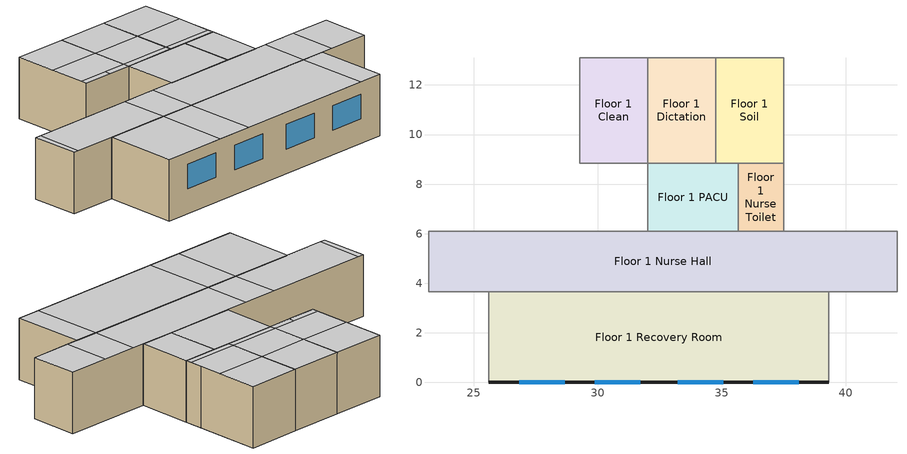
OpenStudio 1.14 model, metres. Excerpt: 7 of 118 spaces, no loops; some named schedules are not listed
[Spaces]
Floor 1 Clean
 floor ground: 32,13.11 32,8.84 29.26,8.84 29.26,13.11 z0
 wall to Floor 1 Nurse Station: 29.26,8.84 32,8.84 z0:3.05
 wall to Floor 1 Humid: 32,13.11 29.26,13.11 z0:3.05
 wall to Floor 1 Nourishment: 29.26,13.11 29.26,8.84 z0:3.05
 wall to Floor 1 Dictation: 32,8.84 32,13.11 z0:3.05
 ceiling to Floor 2 Exam Hall 2: 30.78,8.84 30.78,9.14 29.26,9.14 29.26,8.84 z3.05
 ceiling to Floor 2 Exam 3: 32,8.84 32,9.14 30.78,9.14 30.78,8.84 z3.05
 ceiling to Floor 2 Reception Hall: 32,9.14 32,10.97 29.26,10.97 29.26,9.14 z3.05
 ceiling to Floor 2 X-Ray: 32,10.97 32,13.11 29.26,13.11 29.26,10.97 z3.05
Floor 1 Soil
 floor ground: 37.49,13.11 37.49,8.84 34.75,8.84 34.75,13.11 z0
 wall to Floor 1 PACU: 34.75,8.84 35.66,8.84 z0:3.05
 wall to Floor 1 Soil Work: 37.49,8.84 37.49,9.75 z0:3.05
 wall to Floor 1 Clean Work: 37.49,9.75 37.49,13.11 z0:3.05
 wall to Floor 1 Nurse Toilet: 35.66,8.84 37.49,8.84 z0:3.05
 wall to Floor 1 Dictation: 34.75,13.11 34.75,8.84 z0:3.05
 wall to Floor 1 Sterile Storage: 37.49,13.11 34.75,13.11 z0:3.05
 ceiling to Floor 2 X-Ray: 37.49,10.97 37.49,13.11 34.75,13.11 34.75,10.97 z3.05
 ceiling to Floor 2 Exam 3: 37.49,8.84 37.49,9.14 34.75,9.14 34.75,8.84 z3.05
 ceiling to Floor 2 Reception Hall: 37.49,9.14 37.49,10.97 34.75,10.97 34.75,9.14 z3.05
Floor 1 PACU
 floor ground: 35.66,8.84 35.66,6.1 32,6.1 32,8.84 z0
 wall to Floor 1 Nurse Toilet: 35.66,6.1 35.66,8.84 z0:3.05
 wall to Floor 1 Nurse Station: 32,8.84 32,6.1 z0:3.05
 wall to Floor 1 Nurse Hall: 32,6.1 35.66,6.1 z0:3.05
 wall to Floor 1 Dictation: 34.75,8.84 32,8.84 z0:3.05
 ceiling to Floor 2 Exam 3: 35.66,6.1 35.66,8.84 32,8.84 32,6.1 z3.05
Floor 1 Recovery Room
 floor ground: 39.32,3.66 39.32,0 25.6,0 25.6,3.66 z0
 wall outside: 25.6,0 39.32,0 z0:3.05
 wall to Floor 1 Anesthesia: 39.32,0 39.32,3.66 z0:3.05
 wall to Floor 1 Step Down: 25.6,3.66 25.6,0 z0:3.05
 wall to Floor 1 Nurse Hall: 39.32,3.66 25.6,3.66 z0:3.05
 window: 26.82,0 28.65,0 / 36.27,0 38.1,0 / 33.22,0 35.05,0 / 29.87,0 31.7,0 z1.22:2.44
 ceiling to Floor 2 Exam Hall 3: 39.32,0 39.32,3.66 38.1,3.66 38.1,0 z3.05
 ceiling to Floor 2 Exam 3: 38.1,0 38.1,3.66 30.78,3.66 30.78,0 z3.05
 ceiling to Floor 2 Exam Hall 2: 30.78,0 30.78,3.66 28.96,3.66 28.96,0 z3.05
 ceiling to Floor 2 Exam 2: 28.96,0 28.96,3.66 25.6,3.66 25.6,0 z3.05
Floor 1 Nurse Toilet
 floor ground: 37.49,8.84 37.49,6.1 35.66,6.1 35.66,8.84 z0
 wall to Floor 1 Soil Work: 37.49,6.1 37.49,8.84 z0:3.05
 wall to Floor 1 Nurse Hall: 35.66,6.1 37.49,6.1 z0:3.05
 ceiling to Floor 2 Exam 3: 37.49,6.1 37.49,8.84 35.66,8.84 35.66,6.1 z3.05
Floor 1 Nurse Hall
 floor ground: 42.06,6.1 42.06,3.66 23.16,3.66 23.16,6.1 z0
 wall to Floor 1 Soil Work: 42.06,6.1 37.49,6.1 z0:3.05
 wall to Floor 1 Step Down: 23.16,3.66 25.6,3.66 z0:3.05
 wall to Floor 1 Sterile Hall: 42.06,3.66 42.06,6.1 z0:3.05
 wall to Floor 1 Pre-Op Hall: 23.16,6.1 23.16,3.66 z0:3.05
 wall to Floor 1 Anesthesia: 39.32,3.66 42.06,3.66 z0:3.05
 wall to Floor 1 Nurse Station: 32,6.1 23.16,6.1 z0:3.05
 ceiling to Floor 2 Exam 2: 28.96,3.66 28.96,6.1 23.47,6.1 23.47,3.66 z3.05
 ceiling to Floor 2 Storage 1: 42.06,3.66 42.06,6.1 39.93,6.1 39.93,3.66 z3.05
 ceiling to Floor 2 Exam Hall 1: 23.47,3.66 23.47,6.1 23.16,6.1 23.16,3.66 z3.05
 ceiling to Floor 2 Exam Hall 2: 30.78,3.66 30.78,6.1 28.96,6.1 28.96,3.66 z3.05
 ceiling to Floor 2 Exam 3: 38.1,3.66 38.1,6.1 30.78,6.1 30.78,3.66 z3.05
 ceiling to Floor 2 Exam Hall 3: 39.93,3.66 39.93,6.1 38.1,6.1 38.1,3.66 z3.05
Floor 1 Dictation
 floor ground: 34.75,13.11 34.75,8.84 32,8.84 32,13.11 z0
 wall to Floor 1 Sterile Storage: 34.75,13.11 32,13.11 z0:3.05
 ceiling to Floor 2 Exam 3: 34.75,8.84 34.75,9.14 32,9.14 32,8.84 z3.05
 ceiling to Floor 2 X-Ray: 34.75,10.97 34.75,13.11 32,13.11 32,10.97 z3.05
 ceiling to Floor 2 Reception Hall: 34.75,9.14 34.75,10.97 32,10.97 32,9.14 z3.05
[Site]
Burlington International Ap_VT_USA: Latitude {deg}=44.47; Longitude {deg}=-73.15; Time Zone {hr}=-5; Elevation {m}=101; Terrain=City
[Building]
90.1-2013-Outpatient-ASHRAE 169-6A created: 2018-06-08 21:56:39 -0700: North Axis {deg}=0; Default Construction Set=90.1-2013 - Outpatient - ASHRAE 169-6A; Standards Building Type=Outpatient
[Site:GroundTemperature:BuildingSurface]
20.26, 20.19, 20.17, 20.27, 20.42, 21.37, 21.61, 21.7, 21.7, 20.79, 20.56, 20.4
[Site:WaterMainsTemperature]
Calculation Method=Correlation; Annual Average Outdoor Air Temperature {C}=7.8; Maximum Difference In Monthly Average Outdoor Air Temperatures {deltaC}=28.3
[SizingPeriod:DesignDay] Barometric Pressure {Pa}=100118; Sky Clearness=0; Rain Indicator=0; Snow Indicator=0; Day of Month=21; Daylight Saving Time Indicator=0; Humidity Indicating Type=Wetbulb; Dry-Bulb Temperature Range Modifier Type=DefaultMultipliers
Name | Maximum Dry-Bulb Temperature {C} | Daily Dry-Bulb Temperature Range {deltaC} | Humidity Indicating Conditions at Maximum Dry-Bulb | Wind Speed {m/s} | Wind Direction {deg} | Month | Day Type | Solar Model Indicator | ASHRAE Taub | ASHRAE Taud
Burlington International Ap Ann Htg 99.6% Condns DB | -22.4 | 0 | -22.4 | 3 | 60 | 1 | WinterDesignDay | ASHRAEClearSky
Burlington International Ap Ann Clg .4% Condns DB=>MWB | 31.3 | 10.7 | 21.7 | 4.5 | 170 | 7 | SummerDesignDay | ASHRAETau | 0.459 | 2.002
[ClimateZones]
Climate Zone Value 1=6A
[Material:NoMass] Thermal Absorptance=0.9; Solar Absorptance=0.7
Name | Roughness | Thermal Resistance {m2-K/W} | Visible Absorptance
CP02 CARPET PAD | VeryRough | 0.21648 | 0.8
Typical Insulation R-17.04; Typical Insulation R-17.04 1 | Smooth | 3.00072 | 0.7
Typical Carpet Pad | Smooth | 0.21648 | 0.8
Typical Insulation R-18.23 | Smooth | 3.21036 | 0.7
Typical Insulation R-30.13 | Smooth | 5.30668 | 0.7
Typical Insulation R-1.15 | Smooth | 0.202509 | 0.7
Typical Insulation R-1.15 1; Typical Insulation R-1.15 2 | Smooth | 0.202527 | 0.7
Typical Insulation R-18.7 | Smooth | 3.2931 | 0.7
Typical Insulation R-31.48 | Smooth | 5.54359 | 0.7
Typical Insulation R-0.58 | Smooth | 0.101875 | 0.7
[Material]
Name | Roughness | Thickness {m} | Conductivity {W/m-K} | Density {kg/m3} | Specific Heat {J/kg-K} | Thermal Absorptance | Solar Absorptance | Visible Absorptance
100mm Normalweight concrete floor | MediumSmooth | 0.1016 | 2.31 | 2322 | 832
G01 13mm gypsum board | Smooth | 0.0127 | 0.16 | 800 | 1090 | 0.9 | 0.7 | 0.5
4 in. Normalweight Concrete Floor | MediumRough | 0.1016 | 2.31 | 2322 | 832 | 0.9 | 0.7 | 0.7
25mm Stucco | Smooth | 0.0254 | 0.72 | 1856 | 840 | 0.9 | 0.7 | 0.7
5/8 in. Gypsum Board | MediumSmooth | 0.0159 | 0.16 | 800 | 1090 | 0.9 | 0.7 | 0.7
Roof Membrane | VeryRough | 0.0095 | 0.16 | 1121.29 | 1460 | 0.9 | 0.7 | 0.7
Metal Roof Surface; F08 Metal surface | Smooth | 0.0008 | 45.28 | 7824 | 500 | 0.9 | 0.7 | 0.7
8 in. Normalweight Concrete Floor | MediumRough | 0.2032 | 2.31 | 2322 | 832 | 0.9 | 0.7 | 0.7
8 in. Concrete Block Basement Wall | MediumRough | 0.2032 | 1.326 | 1842 | 912 | 0.9 | 0.7 | 0.7
G05 25mm wood | MediumSmooth | 0.0254 | 0.15 | 608 | 1630 | 0.9 | 0.5 | 0.5
Metal Siding | Smooth | 0.0015 | 44.96 | 7688.86 | 410 | 0.9 | 0.7 | 0.7
1/2IN Gypsum | Smooth | 0.0127 | 0.16 | 784.9 | 830 | 0.9 | 0.4 | 0.4
6 in. Normalweight Concrete Floor | MediumRough | 0.1524 | 2.31 | 2322 | 832 | 0.9 | 0.7 | 0.7
Std Wood 6inch | MediumSmooth | 0.15 | 0.12 | 540 | 1210 | 0.9 | 0.7 | 0.7
[Construction]
Typical Insulated Exterior Mass Floor R-19.61: Typical Insulation R-17.04, 4 in. Normalweight Concrete Floor, Typical Carpet Pad
Typical Insulated Steel Framed Exterior Wall R-20.41: 25mm Stucco, 5/8 in. Gypsum Board, Typical Insulation R-18.23, 5/8 in. Gypsum Board
Typical IEAD Roof R-31.25: Roof Membrane, Typical Insulation R-30.13, Metal Roof Surface
Typical Interior Floor: 100mm Normalweight concrete floor, CP02 CARPET PAD
Typical Interior Wall: G01 13mm gypsum board, G01 13mm gypsum board
Typical Interior Ceiling: CP02 CARPET PAD, 100mm Normalweight concrete floor
Typical Insulated Carpeted 8in Slab Floor: 8 in. Normalweight Concrete Floor, Typical Carpet Pad
Typical Insulated Basement Mass Wall: 8 in. Concrete Block Basement Wall
U 0.42 SHGC 0.40 Dbl LoE (e2-.1) Tint 6mm/6mm Air: LoE TINT 6MM, AIR 6MM, CLEAR 6MM
Typical Insulated Metal Door R-2.0: F08 Metal surface, Typical Insulation R-1.15
Typical Overhead Door R-2.0: Typical Insulation R-1.15 1
Window_U_0.50_SHGC_0.40_Skylight_Frame_Width_0.430_in: Glass_2052_LayerAvg, Gap_1_W_0_0038, Glass_2027F_LayerAvg
Typical Interior Window: Clear 3mm
Typical Interior Door; Typical Interior Partition: G05 25mm wood
Typical Insulated Exterior Mass Floor R-19.61 1: Typical Insulation R-17.04 1, 4 in. Normalweight Concrete Floor, Typical Carpet Pad
Typical Insulated Metal Building Wall R-20.0: Metal Siding, Typical Insulation R-18.7, 1/2IN Gypsum
Typical Insulated Metal Building Roof R-32.26: Metal Roof Surface, Typical Insulation R-31.48
Typical Insulated Carpeted 6in Slab Floor: 6 in. Normalweight Concrete Floor, Typical Carpet Pad
Typical Insulated Metal Door R-1.43: F08 Metal surface, Typical Insulation R-0.58
Typical Overhead Door R-2.0 1: Typical Insulation R-1.15 2
InteriorFurnishings: Std Wood 6inch
[DefaultConstructionSet] Interior Partition Construction=Typical Interior Partition
Name | Default Exterior Surface Constructions | Default Interior Surface Constructions | Default Ground Contact Surface Constructions | Default Exterior SubSurface Constructions | Default Interior SubSurface Constructions
90.1-2013 - Outpatient - ASHRAE 169-6A | Default Surface Constructions 1 | Default Surface Constructions 2 | Default Surface Constructions 3 | Default Sub Surface Constructions 1 | Default Sub Surface Constructions 2
90.1-2013 - Outpatient - Office - ASHRAE 169-6A | Default Surface Constructions 4 | Default Surface Constructions 5 | Default Surface Constructions 6 | Default Sub Surface Constructions 3 | Default Sub Surface Constructions 4
[DefaultSurfaceConstructions]
Name | Floor Construction | Wall Construction | Roof Ceiling Construction
Default Surface Constructions 1 | Typical Insulated Exterior Mass Floor R-19.61 | Typical Insulated Steel Framed Exterior Wall R-20.41 | Typical IEAD Roof R-31.25
Default Surface Constructions 2; Default Surface Constructions 5 | Typical Interior Floor | Typical Interior Wall | Typical Interior Ceiling
Default Surface Constructions 3 | Typical Insulated Carpeted 8in Slab Floor | Typical Insulated Basement Mass Wall
Default Surface Constructions 4 | Typical Insulated Exterior Mass Floor R-19.61 1 | Typical Insulated Metal Building Wall R-20.0 | Typical Insulated Metal Building Roof R-32.26
Default Surface Constructions 6 | Typical Insulated Carpeted 6in Slab Floor | Typical Insulated Basement Mass Wall
[DefaultSubSurfaceConstructions]
Name | Fixed Window Construction | Operable Window Construction | Door Construction | Overhead Door Construction | Skylight Construction | Tubular Daylight Dome Construction | Tubular Daylight Diffuser Construction
Default Sub Surface Constructions 1 | U 0.42 SHGC 0.40 Dbl LoE (e2-.1) Tint 6mm/6mm Air | U 0.42 SHGC 0.40 Dbl LoE (e2-.1) Tint 6mm/6mm Air | Typical Insulated Metal Door R-2.0 | Typical Overhead Door R-2.0 | Window_U_0.50_SHGC_0.40_Skylight_Frame_Width_0.430_in | Typical Interior Window | Typical Interior Window
Default Sub Surface Constructions 2; Default Sub Surface Constructions 4 | Typical Interior Window | Typical Interior Window | Typical Interior Door
Default Sub Surface Constructions 3 | U 0.42 SHGC 0.40 Dbl LoE (e2-.1) Tint 6mm/6mm Air | U 0.42 SHGC 0.40 Dbl LoE (e2-.1) Tint 6mm/6mm Air | Typical Insulated Metal Door R-1.43 | Typical Overhead Door R-2.0 1 | Window_U_0.50_SHGC_0.40_Skylight_Frame_Width_0.430_in | Typical Interior Window | Typical Interior Window
[WindowMaterial:Glazing] Optical Data Type=SpectralAverage; Infrared Transmittance at Normal Incidence=0; Dirt Correction Factor for Solar and Visible Transmittance=1; Solar Diffusing=No
Name | Thickness {m} | Solar Transmittance at Normal Incidence | Front Side Solar Reflectance at Normal Incidence | Back Side Solar Reflectance at Normal Incidence | Visible Transmittance at Normal Incidence | Front Side Visible Reflectance at Normal Incidence | Back Side Visible Reflectance at Normal Incidence | Front Side Infrared Hemispherical Emissivity | Back Side Infrared Hemispherical Emissivity | Conductivity {W/m-K}
LoE TINT 6MM | 0.006 | 0.36 | 0.093 | 0.2 | 0.5 | 0.035 | 0.054 | 0.84 | 0.1 | 0.9
CLEAR 6MM | 0.006 | 0.775 | 0.071 | 0.071 | 0.881 | 0.08 | 0.08 | 0.84 | 0.84 | 0.9
Glass_2052_LayerAvg | 0.00837 | 0.507767 | 0.054228 | 0.0544931 | 0.586833 | 0.05805 | 0.058397 | 0.84 | 0.84 | 1
Glass_2027F_LayerAvg | 0.004 | 0.369744 | 0.470069 | 0.340935 | 0.765222 | 0.0546 | 0.073741 | 0.03675 | 0.84 | 1
Clear 3mm | 0.003 | 0.837 | 0.075 | 0.075 | 0.898 | 0.081 | 0.081 | 0.84 | 0.84 | 0.9
[WindowMaterial:Gas] Gas Type=Air
Name | Thickness {m}
AIR 6MM | 0.0063
Gap_1_W_0_0038 | 0.0038
[Space] Building Story=Building Story 1; Part of Total Floor Area=Yes
Name | Space Type | Thermal Zone
Floor 1 Clean | Outpatient CleanWork | Floor 1 Clean ZN
Floor 1 Soil | Outpatient Soil Work | Floor 1 Soil ZN
Floor 1 Dictation | Outpatient Office | Floor 1 Dictation ZN
Floor 1 PACU | Outpatient PACU | Floor 1 PACU ZN
Floor 1 Recovery Room | Outpatient PACU | Floor 1 Recovery Room ZN
Floor 1 Nurse Toilet | Outpatient Toilet | Floor 1 Nurse Toilet ZN
Floor 1 Nurse Hall | Outpatient Hall | Floor 1 Nurse Hall ZN
[SpaceType] Standards Building Type=Outpatient
Name | Default Schedule Set | Design Specification Outdoor Air Object | Standards Space Type | Default Construction Set
Outpatient CleanWork | Outpatient CleanWork Schedule Set | Outpatient CleanWork Ventilation | CleanWork
Outpatient Hall | Outpatient Hall Schedule Set | Outpatient Hall Ventilation | Hall
Outpatient Office | Outpatient Office Schedule Set | Outpatient Office Ventilation | Office | 90.1-2013 - Outpatient - Office - ASHRAE 169-6A
Outpatient PACU | Outpatient PACU Schedule Set | Outpatient PACU Ventilation | PACU
Outpatient Soil Work | Outpatient Soil Work Schedule Set | Outpatient Soil Work Ventilation | Soil Work
Outpatient Toilet | Outpatient Toilet Schedule Set | Outpatient Toilet Ventilation | Toilet
[People:Definition] Number of People Calculation Method=People/Area; Fraction Radiant=0.3
Name | People per Space Floor Area {person/m2}
Outpatient CleanWork People Definition; Outpatient PACU People Definition; Outpatient Soil Work People Definition | 0.215493
Outpatient Office People Definition | 0.0538196
[People] Work Efficiency Schedule=Work Efficiency Schedule; Clothing Insulation Schedule=Clothing Schedule; Air Velocity Schedule=Air Velocity Schedule
Name | People Definition | Space or SpaceType
Outpatient CleanWork People | Outpatient CleanWork People Definition | Outpatient CleanWork
Outpatient Office People | Outpatient Office People Definition | Outpatient Office
Outpatient PACU People | Outpatient PACU People Definition | Outpatient PACU
Outpatient Soil Work People | Outpatient Soil Work People Definition | Outpatient Soil Work
[Lights:Definition] Design Level Calculation Method=Watts/Area; Fraction Radiant=0.7; Fraction Visible=0.2
Name | Watts per Space Floor Area {W/m2}
Outpatient CleanWork Lights Definition; Outpatient Soil Work Lights Definition | 17.8681
Outpatient Hall Lights Definition | 8.52502
Outpatient Office Lights Definition | 11.9479
Outpatient PACU Lights Definition | 12.3785
Outpatient Toilet Lights Definition | 10.5486
[Lights] Fraction Replaceable=1
Name | Lights Definition | Space or SpaceType
Outpatient CleanWork Lights | Outpatient CleanWork Lights Definition | Outpatient CleanWork
Outpatient Hall Lights | Outpatient Hall Lights Definition | Outpatient Hall
Outpatient Office Lights | Outpatient Office Lights Definition | Outpatient Office
Outpatient PACU Lights | Outpatient PACU Lights Definition | Outpatient PACU
Outpatient Soil Work Lights | Outpatient Soil Work Lights Definition | Outpatient Soil Work
Outpatient Toilet Lights | Outpatient Toilet Lights Definition | Outpatient Toilet
[ElectricEquipment:Definition] Design Level Calculation Method=Watts/Area; Fraction Radiant=0.5
Name | Watts per Space Floor Area {W/m2}
Outpatient CleanWork Elec Equip Definition; Outpatient Soil Work Elec Equip Definition | 21.5278
Outpatient Hall Elec Equip Definition; Outpatient Toilet Elec Equip Definition | 4.30556
Outpatient Office Elec Equip Definition | 11.8403
Outpatient PACU Elec Equip Definition | 32.2917
[ElectricEquipment]
Name | Electric Equipment Definition | Space or SpaceType
Outpatient CleanWork Elec Equip | Outpatient CleanWork Elec Equip Definition | Outpatient CleanWork
Outpatient Hall Elec Equip | Outpatient Hall Elec Equip Definition | Outpatient Hall
Outpatient Office Elec Equip | Outpatient Office Elec Equip Definition | Outpatient Office
Outpatient PACU Elec Equip | Outpatient PACU Elec Equip Definition | Outpatient PACU
Outpatient Soil Work Elec Equip | Outpatient Soil Work Elec Equip Definition | Outpatient Soil Work
Outpatient Toilet Elec Equip | Outpatient Toilet Elec Equip Definition | Outpatient Toilet
[DesignSpecification:OutdoorAir]
Name | Outdoor Air Method | Outdoor Air Flow per Floor Area {m3/s-m2} | Outdoor Air Flow per Person {m3/s-person} | Outdoor Air Flow Rate {m3/s} | Outdoor Air Flow Air Changes per Hour {1/hr}
Outpatient CleanWork Ventilation; Outpatient Soil Work Ventilation | Sum | 0.001524
Outpatient Hall Ventilation | Sum | 0.0003048 | 0 | 0 | 0
Outpatient Office Ventilation | Sum | 0.0004318 | 0 | 0 | 0
Outpatient PACU Ventilation | Sum | 0.00270764 | 0.00235974
Outpatient Toilet Ventilation |  | 0 | 0 | 0 | 0
[DefaultScheduleSet] Number of People Schedule=OutPatientHealthCare BLDG_OCC_SCH; People Activity Level Schedule=OutPatientHealthCare ACTIVITY_SCH; Electric Equipment Schedule=OutPatientHealthCare BLDG_EQUIP_SCH_2013; Infiltration Schedule=OutPatientHealthCare INFIL_SCH
Name | Lighting Schedule
Outpatient CleanWork Schedule Set; Outpatient Toilet Schedule Set | OutPatientHealthCare BLDG_LIGHT_SCH
Outpatient Hall Schedule Set | OutPatientHealthCare BLDG_LIGHT_CORRIDOR_SCH
Outpatient Office Schedule Set | OutPatientHealthCare BLDG_LIGHT_OFFICE_SCH_20102013
Outpatient PACU Schedule Set; Outpatient Soil Work Schedule Set | OutPatientHealthCare BLDG_LIGHT_EXAM_SCH
[ThermostatSetpoint:DualSetpoint] Heating Setpoint Temperature Schedule=OutPatientHealthCare HTGSETP_SCH_YES_OPTIMUM; Cooling Setpoint Temperature Schedule=OutPatientHealthCare CLGSETP_SCH_YES_OPTIMUM
Outpatient CleanWork Thermostat 1; Outpatient Hall Thermostat 4; Outpatient Soil Work Thermostat 2; Outpatient PACU Thermostat 2; Outpatient Toilet Thermostat 9; Outpatient PACU Thermostat 3; Outpatient Office Thermostat 10
[SpaceInfiltration:DesignFlowRate]
Floor 1 Recovery Room Infiltration: Space or SpaceType=Floor 1 Recovery Room; Schedule=OutPatientHealthCare INFIL_SCH; Design Flow Rate Calculation Method=Flow/ExteriorArea; Flow per Exterior Surface Area {m3/s-m2}=0.000569573; Constant Term Coefficient=0; Temperature Term Coefficient=0; Velocity Term Coefficient=0.224; Velocity Squared Term Coefficient=0
[InternalMass:Definition]
Internal Mass Definition 1: Construction=InteriorFurnishings; Design Level Calculation Method=SurfaceArea/Area; Surface Area per Space Floor Area=2
[InternalMass] Internal Mass Definition=Internal Mass Definition 1
Name | Space or SpaceType
Floor 1 Clean Mass | Floor 1 Clean
Floor 1 Dictation Mass | Floor 1 Dictation
Floor 1 Nurse Hall Mass | Floor 1 Nurse Hall
Floor 1 Nurse Toilet Mass; Floor 1 Nurse Toilet Mass 1 | Floor 1 Nurse Toilet
Floor 1 PACU Mass | Floor 1 PACU
Floor 1 Recovery Room Mass | Floor 1 Recovery Room
Floor 1 Soil Mass; Floor 1 Soil Mass 1 | Floor 1 Soil
[ThermalZone] Use Ideal Air Loads=No
Name | Thermostat
Floor 1 Clean ZN | Outpatient CleanWork Thermostat 1
Floor 1 Nurse Hall ZN | Outpatient Hall Thermostat 4
Floor 1 Soil ZN | Outpatient Soil Work Thermostat 2
Floor 1 Recovery Room ZN | Outpatient PACU Thermostat 2
Floor 1 Nurse Toilet ZN | Outpatient Toilet Thermostat 9
Floor 1 PACU ZN | Outpatient PACU Thermostat 3
Floor 1 Dictation ZN | Outpatient Office Thermostat 10
[Exterior:Lights:Definition]
Name | Design Level {W}
Occ Sensing Exterior Lights Def | 8235.95
NonDimming Exterior Lights Def | 139.05
[Exterior:Lights] Control Option=AstronomicalClock
Name | Exterior Lights Definition | Schedule
Occ Sensing Exterior Lights Def | Occ Sensing Exterior Lights Def | OutPatientHealthCare Exterior_lighting_schedule_b
NonDimming Exterior Lights Def | NonDimming Exterior Lights Def | OutPatientHealthCare Exterior_lighting_schedule_a
[BuildingStory]
Building Story 1: Nominal Z Coordinate {m}=0
[EnergyManagementSystem:Sensor] Output Variable or Output Meter Index Key=Environment; Output Variable or Output Meter=Site Outdoor Air Drybulb Temperature
OAT; OAT_1
[EnergyManagementSystem:Actuator] Actuated Component Type=Schedule:Year; Actuated Component Control Type=Schedule Value
Name | Actuated Component
PVAVOutpatientF1HtgSch0; PVAVOutpatientF1HtgSch1; PVAVOutpatientF2F3HtgSch0; PVAVOutpatientF2F3HtgSch1 | OutPatientHealthCare HTGSETP_SCH_YES_OPTIMUM
PVAVOutpatientF1ClgSch0; PVAVOutpatientF2F3ClgSch0 | OutPatientHealthCare CLGSETP_SCH_YES_OPTIMUM
PVAVOutpatientF1ClgSch1; PVAVOutpatientF2F3ClgSch1 | OutPatientHealthCare CLGSETP_SCH_NO_SETBACK
PVAVOutpatientF1HtgSch2 | OutPatientHealthCare OR_HTGSETP_SCH
PVAVOutpatientF1ClgSch2 | OutPatientHealthCare OR_CLGSETP_SCH
[EnergyManagementSystem:Program]
PVAVOutpatientF1OptimumStartProg0: IF DaylightSavings==0 && DayOfWeek>1 && Hour==5 && OAT<23.9 && OAT>1.7; SET PVAVOutpatientF1ClgSch0 = 29.4; SET PVAVOutpatientF1HtgSch0 = 15.6; ELSEIF DaylightSavings==0 && DayOfWeek==1 && Hour==7 && OAT<23.9 && OAT>1.7; SET PVAVOutpatientF1ClgSch0 = 29.4; SET PVAVOutpatientF1HtgSch0 = 15.6; ELSEIF DaylightSavings==1 && DayOfWeek>1 && Hour==4 && OAT<23.9 && OAT>1.7; SET PVAVOutpatientF1ClgSch0 = 29.4; SET PVAVOutpatientF1HtgSch0 = 15.6; ELSEIF DaylightSavings==1 && DayOfWeek==1 && Hour==6 && OAT<23.9 && OAT>1.7; SET PVAVOutpatientF1ClgSch0 = 29.4; SET PVAVOutpatientF1HtgSch0 = 15.6; ELSE; SET PVAVOutpatientF1ClgSch0 = NULL; SET PVAVOutpatientF1HtgSch0 = NULL; ENDIF
PVAVOutpatientF1OptimumStartProg1: IF DaylightSavings==0 && DayOfWeek>1 && Hour==5 && OAT<23.9 && OAT>1.7; SET PVAVOutpatientF1ClgSch1 = 29.4; SET PVAVOutpatientF1HtgSch1 = 15.6; ELSEIF DaylightSavings==0 && DayOfWeek==1 && Hour==7 && OAT<23.9 && OAT>1.7; SET PVAVOutpatientF1ClgSch1 = 29.4; SET PVAVOutpatientF1HtgSch1 = 15.6; ELSEIF DaylightSavings==1 && DayOfWeek>1 && Hour==4 && OAT<23.9 && OAT>1.7; SET PVAVOutpatientF1ClgSch1 = 29.4; SET PVAVOutpatientF1HtgSch1 = 15.6; ELSEIF DaylightSavings==1 && DayOfWeek==1 && Hour==6 && OAT<23.9 && OAT>1.7; SET PVAVOutpatientF1ClgSch1 = 29.4; SET PVAVOutpatientF1HtgSch1 = 15.6; ELSE; SET PVAVOutpatientF1ClgSch1 = NULL; SET PVAVOutpatientF1HtgSch1 = NULL; ENDIF
PVAVOutpatientF1OptimumStartProg2: IF DaylightSavings==0 && DayOfWeek>1 && Hour==5 && OAT<23.9 && OAT>1.7; SET PVAVOutpatientF1ClgSch2 = 29.4; SET PVAVOutpatientF1HtgSch2 = 15.6; ELSEIF DaylightSavings==0 && DayOfWeek==1 && Hour==7 && OAT<23.9 && OAT>1.7; SET PVAVOutpatientF1ClgSch2 = 29.4; SET PVAVOutpatientF1HtgSch2 = 15.6; ELSEIF DaylightSavings==1 && DayOfWeek>1 && Hour==4 && OAT<23.9 && OAT>1.7; SET PVAVOutpatientF1ClgSch2 = 29.4; SET PVAVOutpatientF1HtgSch2 = 15.6; ELSEIF DaylightSavings==1 && DayOfWeek==1 && Hour==6 && OAT<23.9 && OAT>1.7; SET PVAVOutpatientF1ClgSch2 = 29.4; SET PVAVOutpatientF1HtgSch2 = 15.6; ELSE; SET PVAVOutpatientF1ClgSch2 = NULL; SET PVAVOutpatientF1HtgSch2 = NULL; ENDIF
